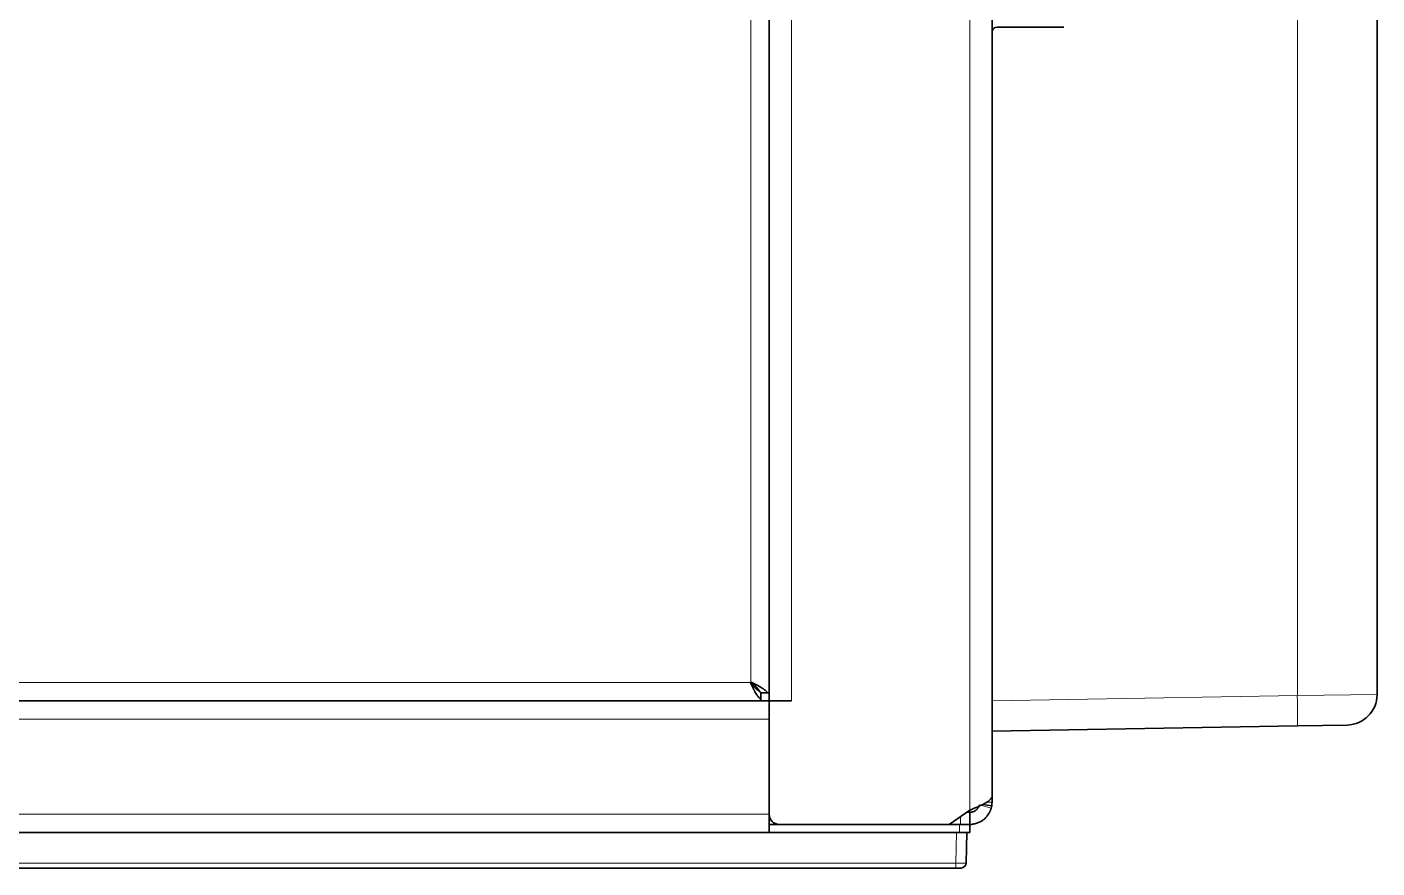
# Model space of a CAD drawing. Header units: inches. Extents: x -1096 to 3103, y -191 to 3207.
# Drawn here: x 2851.4 to 2984.6, y 1116.8 to 1199.8 of the extents above; entities that cross this region are included whole.
import ezdxf

# ---------------------------------------------------------------- set-up
doc = ezdxf.new("R2010")
doc.units = ezdxf.units.IN

msp = doc.modelspace()

# ---------------------------------------------------------------- linework, layer by layer
at = {"lineweight": 13}
for p, q in [((2922.81, 1135.19), (2922.81, 1829.13)), ((2926.81, 1829.13), (2926.81, 1133.34)), ((2944.41, 1122.55), (2944.41, 1829.14)), ((2976.75, 1133.87), (2976.75, 1219.98)), ((2356.76, 1135.14), (2922.76, 1135.14)), ((2946.61, 1133.34), (2976.75, 1133.87)), ((2976.75, 1133.87), (2984.61, 1133.95)), ((2351.41, 1131.54), (2924.61, 1131.54)), ((2351.75, 1122.14), (2924.61, 1122.14)), ((2945.37, 1123.08), (2946.53, 1122.76)), ((2943.41, 1120.34), (2943.41, 1121.14)), ((2943.49, 1121.14), (2943.49, 1121.91)), ((2943.05, 1117.33), (2943.11, 1120.34)), ((2517.16, 1117.33), (2943.05, 1117.33)), ((2943.05, 1117.33), (2943.05, 1116.84))]:
    msp.add_line(p, q, dxfattribs=at)
at = {"lineweight": 35}
for p, q in [((2924.61, 1133.34), (2924.61, 1829.13)), ((2924.61, 1134.14), (2924.61, 1829.13)), ((2984.61, 1227.84), (2984.61, 1133.95)), ((2946.61, 1200.57), (2946.61, 1199.35)), ((2946.61, 1199.34), (2946.61, 1133.34)), ((2947.11, 1199.84), (2953.71, 1199.84)), ((2922.81, 1135.19), (2922.83, 1135.18)), ((2923.79, 1134.14), (2923.8, 1134.14)), ((2924.61, 1134.14), (2924.47, 1134.14)), ((2923.79, 1133.34), (2356.76, 1133.34)), ((2356.76, 1133.34), (2924.61, 1133.34)), ((2923.79, 1133.34), (2923.79, 1133.49)), ((2924.61, 1133.34), (2926.81, 1133.34)), ((2926.81, 1133.34), (2924.61, 1133.34)), ((2924.61, 1133.34), (2924.61, 1133.34)), ((2924.61, 1122.14), (2924.61, 1133.34)), ((2926.81, 1133.34), (2926.81, 1133.34)), ((2946.61, 1132.26), (2946.61, 1133.34)), ((2924.61, 1122.14), (2924.61, 1131.54)), ((2946.61, 1132.27), (2946.61, 1123.84)), ((2976.75, 1130.87), (2946.61, 1130.34)), ((2981.66, 1130.95), (2976.75, 1130.87)), ((2946.61, 1123.34), (2946.61, 1123.84)), ((2924.61, 1120.34), (2924.61, 1122.14)), ((2942.39, 1121.14), (2944.41, 1122.55)), ((2944.11, 1122.34), (2944.41, 1122.34)), ((2944.41, 1122.34), (2944.41, 1121.14)), ((2945.72, 1123.12), (2946.58, 1122.98)), ((2924.61, 1121.14), (2924.61, 1121.14)), ((2925.61, 1121.14), (2924.61, 1121.14)), ((2924.61, 1121.14), (2924.61, 1120.34)), ((2942.39, 1121.14), (2925.61, 1121.14)), ((2943.41, 1121.14), (2942.39, 1121.14)), ((2943.41, 1121.14), (2944.41, 1121.14)), ((2944.41, 1121.14), (2944.41, 1120.34)), ((2924.61, 1120.34), (2352.66, 1120.34)), ((2924.61, 1120.34), (2924.61, 1120.34)), ((2943.41, 1120.34), (2924.61, 1120.34)), ((2944.41, 1120.34), (2943.41, 1120.34)), ((2944.11, 1120.34), (2944.05, 1117.33)), ((2943.05, 1116.84), (2517.16, 1116.84)), ((2943.55, 1116.84), (2943.05, 1116.84))]:
    msp.add_line(p, q, dxfattribs=at)
for centre, radius, start, end in [((2947.11, 1199.34), 0.5, 90, 180), ((2922.81, 1135.14), 0.05, 90, 180), ((2981.61, 1133.95), 3, 271, 0), ((2925.61, 1122.14), 1, 180, 270), ((2943.55, 1117.34), 0.5, 270, 359)]:
    msp.add_arc(centre, radius, start, end, dxfattribs=at)
msp.add_ellipse((2923.11, 1135.64), major_axis=(0, -1.5), ratio=0.139173, start_param=5.082925, end_param=5.207313, dxfattribs=at)
at = {"lineweight": 13}
for centre, major_axis, ratio, start_param, end_param in [((2976.69, 1133.87), (0.05, -3), 0.01745, 0, 1.570492), ((2943.05, 1117.34), (-1, 0.01), 0.008724, 1.571025, 3.141517)]:
    msp.add_ellipse(centre, major_axis=major_axis, ratio=ratio, start_param=start_param, end_param=end_param, dxfattribs=at)
at = {"lineweight": 35}
for points, knots in [([(2922.77, 1135.12), (2922.76, 1135.12), (2922.76, 1135.12), (2922.76, 1135.13), (2922.76, 1135.14), (2922.76, 1135.14)], [0, 0, 0, 0, 0.5, 0.5, 1, 1, 1, 1]), ([(2922.77, 1135.1), (2922.76, 1135.11), (2922.76, 1135.11), (2922.76, 1135.13), (2922.76, 1135.13), (2922.76, 1135.14)], [0, 0, 0, 0, 0.5, 0.5, 1, 1, 1, 1]), ([(2923.62, 1134.31), (2923.6, 1134.32), (2923.58, 1134.33), (2923.55, 1134.36), (2923.53, 1134.37), (2923.48, 1134.41), (2923.44, 1134.44), (2923.33, 1134.53), (2923.26, 1134.59), (2923.17, 1134.68), (2923.16, 1134.7), (2923.12, 1134.73), (2923.1, 1134.75), (2923.05, 1134.81), (2923.01, 1134.84), (2922.91, 1134.96), (2922.84, 1135.04), (2922.77, 1135.12)], [0, 0, 0, 0, 0.0625, 0.0625, 0.125, 0.125, 0.25, 0.25, 0.5, 0.5, 0.5625, 0.5625, 0.625, 0.625, 0.75, 0.75, 1, 1, 1, 1]), ([(2923.79, 1133.49), (2923.74, 1133.52), (2923.7, 1133.56), (2923.62, 1133.65), (2923.57, 1133.7), (2923.51, 1133.78), (2923.49, 1133.81), (2923.45, 1133.87), (2923.42, 1133.9), (2923.36, 1133.99), (2923.32, 1134.06), (2923.23, 1134.2), (2923.19, 1134.28), (2923.14, 1134.37), (2923.13, 1134.39), (2923.11, 1134.43), (2923.09, 1134.45), (2923.06, 1134.51), (2923.04, 1134.55), (2922.98, 1134.68), (2922.94, 1134.76), (2922.85, 1134.93), (2922.81, 1135.01), (2922.77, 1135.1)], [0, 0, 0, 0, 0.125, 0.125, 0.25, 0.25, 0.3125, 0.3125, 0.375, 0.375, 0.5, 0.5, 0.625, 0.625, 0.65625, 0.65625, 0.6875, 0.6875, 0.75, 0.75, 0.875, 0.875, 1, 1, 1, 1]), ([(2922.81, 1135.19), (2922.81, 1135.19), (2922.82, 1135.19), (2922.83, 1135.19), (2922.84, 1135.18), (2922.85, 1135.18)], [0, 0, 0, 0, 0.5, 0.5, 1, 1, 1, 1]), ([(2922.83, 1135.18), (2922.91, 1135.1), (2923, 1135.03), (2923.17, 1134.87), (2923.24, 1134.8), (2923.35, 1134.68), (2923.41, 1134.63), (2923.46, 1134.57), (2923.49, 1134.53), (2923.5, 1134.51), (2923.58, 1134.41), (2923.63, 1134.34), (2923.67, 1134.26)], [0, 0, 0, 0, 0.25, 0.25, 0.5, 0.5, 0.625, 0.6875, 0.6875, 0.75, 0.75, 1, 1, 1, 1]), ([(2922.85, 1135.18), (2922.93, 1135.14), (2923.02, 1135.09), (2923.19, 1135.01), (2923.28, 1134.97), (2923.4, 1134.9), (2923.46, 1134.87), (2923.52, 1134.84), (2923.56, 1134.81), (2923.58, 1134.8), (2923.68, 1134.75), (2923.76, 1134.71), (2923.9, 1134.62), (2923.97, 1134.58), (2924.05, 1134.52), (2924.06, 1134.51), (2924.09, 1134.49), (2924.11, 1134.48), (2924.15, 1134.45), (2924.18, 1134.42), (2924.26, 1134.36), (2924.31, 1134.32), (2924.4, 1134.23), (2924.44, 1134.19), (2924.47, 1134.14)], [0, 0, 0, 0, 0.125, 0.125, 0.25, 0.25, 0.3125, 0.34375, 0.34375, 0.375, 0.375, 0.5, 0.5, 0.625, 0.625, 0.65625, 0.65625, 0.6875, 0.6875, 0.75, 0.75, 0.875, 0.875, 1, 1, 1, 1]), ([(2944.41, 1122.55), (2944.53, 1122.6), (2944.65, 1122.65), (2944.9, 1122.75), (2945.02, 1122.8), (2945.25, 1122.9), (2945.36, 1122.95), (2945.58, 1123.05), (2945.68, 1123.1), (2945.87, 1123.2), (2945.96, 1123.25), (2946.13, 1123.35), (2946.2, 1123.4), (2946.33, 1123.5), (2946.39, 1123.55), (2946.49, 1123.65), (2946.52, 1123.7), (2946.55, 1123.75)], [0, 0, 0, 0, 0.125, 0.125, 0.25, 0.25, 0.375, 0.375, 0.5, 0.5, 0.625, 0.625, 0.75, 0.75, 0.875, 0.875, 1, 1, 1, 1]), ([(2946.55, 1123.75), (2946.55, 1123.75), (2946.55, 1123.76), (2946.56, 1123.76), (2946.56, 1123.77), (2946.56, 1123.77), (2946.57, 1123.78), (2946.57, 1123.78), (2946.57, 1123.79), (2946.58, 1123.79), (2946.58, 1123.8), (2946.58, 1123.8), (2946.58, 1123.8), (2946.59, 1123.81), (2946.59, 1123.81), (2946.59, 1123.82), (2946.59, 1123.82), (2946.6, 1123.82), (2946.6, 1123.83), (2946.6, 1123.83), (2946.6, 1123.84), (2946.6, 1123.84), (2946.61, 1123.84), (2946.61, 1123.84), (2946.61, 1123.84), (2946.61, 1123.84)], [0, 0, 0, 0, 0.03189, 0.063971, 0.09625, 0.128735, 0.161432, 0.19435, 0.227494, 0.260871, 0.294488, 0.328351, 0.362468, 0.396842, 0.431482, 0.466392, 0.501579, 0.563742, 0.625963, 0.688273, 0.750702, 0.813281, 0.876039, 0.939005, 1, 1, 1, 1]), ([(2946.61, 1123.34), (2946.61, 1123.32), (2946.61, 1123.28), (2946.6, 1123.22), (2946.6, 1123.14), (2946.59, 1123.08), (2946.58, 1123.02), (2946.58, 1122.99), (2946.58, 1122.98)], [0, 0, 0, 0, 0.170122, 0.339654, 0.507991, 0.756932, 0.87932, 1, 1, 1, 1]), ([(2944.41, 1122.34), (2944.44, 1122.34), (2944.51, 1122.34), (2944.61, 1122.36), (2944.74, 1122.39), (2944.87, 1122.45), (2944.99, 1122.52), (2945.07, 1122.59), (2945.12, 1122.63), (2945.16, 1122.68), (2945.2, 1122.74), (2945.24, 1122.79), (2945.28, 1122.84), (2945.31, 1122.9), (2945.33, 1122.96), (2945.35, 1123.02), (2945.37, 1123.06), (2945.37, 1123.08)], [0, 0, 0, 0, 0.085379, 0.169628, 0.252941, 0.376502, 0.499258, 0.548411, 0.597629, 0.64697, 0.696486, 0.74623, 0.796252, 0.846599, 0.897313, 0.948434, 1, 1, 1, 1]), ([(2946.53, 1122.76), (2946.52, 1122.73), (2946.5, 1122.66), (2946.46, 1122.56), (2946.42, 1122.46), (2946.38, 1122.36), (2946.33, 1122.27), (2946.27, 1122.17), (2946.21, 1122.08), (2946.14, 1121.99), (2946.07, 1121.9), (2946, 1121.82), (2945.92, 1121.74), (2945.83, 1121.66), (2945.68, 1121.54), (2945.44, 1121.39), (2945.16, 1121.27), (2944.92, 1121.2), (2944.75, 1121.17), (2944.58, 1121.14), (2944.46, 1121.14), (2944.41, 1121.14)], [0, 0, 0, 0, 0.037027, 0.074381, 0.112038, 0.149974, 0.188163, 0.22658, 0.265198, 0.303991, 0.342931, 0.38199, 0.421141, 0.460355, 0.499604, 0.626912, 0.753331, 0.81597, 0.878035, 0.939414, 1, 1, 1, 1])]:
    msp.add_open_spline(points, degree=3, knots=knots, dxfattribs=at)
at = {"lineweight": 13}
for points in [[(2922.77, 1135.12), (2922.77, 1135.1)], [(2922.83, 1135.18), (2922.85, 1135.18)], [(2946.61, 1123.34), (2946.22, 1123.34)]]:
    msp.add_open_spline(points, degree=1, dxfattribs=at)
at = {"lineweight": 35}
for points, degree in [([(2923.62, 1134.31), (2923.68, 1134.25), (2923.73, 1134.2), (2923.79, 1134.14)], 3), ([(2923.67, 1134.26), (2923.71, 1134.22), (2923.75, 1134.18), (2923.79, 1134.15)], 3), ([(2923.79, 1134.15), (2923.79, 1134.15), (2923.79, 1134.14), (2923.8, 1134.14)], 3), ([(2923.79, 1134.14), (2923.79, 1133.49)], 1), ([(2923.8, 1134.14), (2924.47, 1134.14)], 1), ([(2946.58, 1122.98), (2946.56, 1122.9), (2946.55, 1122.83), (2946.53, 1122.76)], 3)]:
    msp.add_open_spline(points, degree=degree, dxfattribs=at)

doc.saveas('drawing.dxf')
